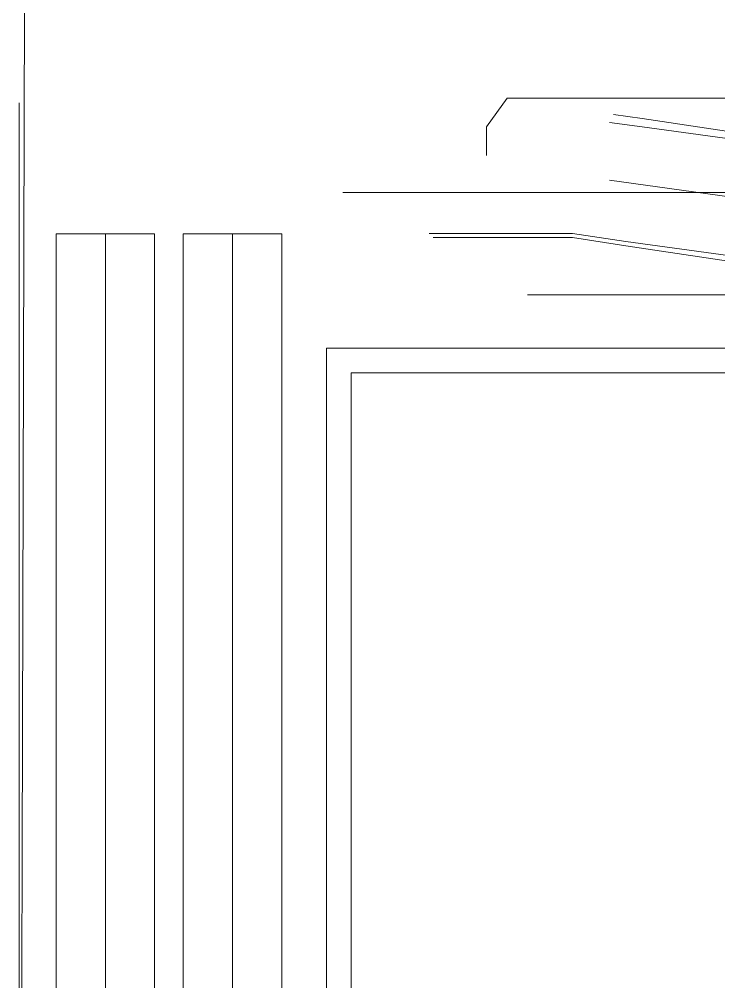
# Model space of a CAD drawing. Header units: millimetres. Extents: x -14819 to 43195, y -10328 to 20814.
# Drawn here: x 17802.6 to 17872.6, y 3873.6 to 3970 of the extents above; entities that cross this region are included whole.
import ezdxf

# ---------------------------------------------------------------- set-up
doc = ezdxf.new("R2010")
doc.units = ezdxf.units.MM
doc.layers.add('PDF _Géométrie', color=7, linetype='Continuous', true_color=0x231f20)

msp = doc.modelspace()

# ---------------------------------------------------------------- linework, layer by layer
at = {"layer": 'PDF _Géométrie', "color": 0, "lineweight": 0}
for points in [[(17802.55, 3777.223), (17803.111, 3983.653)], [(17802.55, 3777.223), (17802.55, 3961.608)], [(17806.241, 3798.988), (17811.175, 3798.988), (17811.175, 3948.468), (17806.241, 3948.468)], [(17806.241, 3798.988), (17811.175, 3798.988), (17811.175, 3948.468), (17806.241, 3948.468)], [(17811.175, 3798.988), (17816.097, 3798.988), (17816.097, 3948.468), (17811.175, 3948.468)], [(17811.175, 3798.988), (17816.097, 3798.988), (17816.097, 3948.468), (17811.175, 3948.468)], [(17818.974, 3798.988), (17823.902, 3798.988), (17823.902, 3948.468), (17818.974, 3948.468)], [(17818.974, 3798.988), (17823.902, 3798.988), (17823.902, 3948.468), (17818.974, 3948.468)], [(17823.902, 3798.988), (17828.83, 3798.988), (17828.83, 3948.468), (17823.902, 3948.468)], [(17823.902, 3798.988), (17828.83, 3798.988), (17828.83, 3948.468), (17823.902, 3948.468)]]:
    msp.add_lwpolyline(points, close=True, dxfattribs=at)
for points in [[(17909.702, 3959.209), (17906.006, 3962.08), (17851.394, 3962.08), (17849.337, 3959.209), (17849.337, 3956.332)], [(17909.702, 3959.209), (17906.006, 3962.08), (17851.394, 3962.08), (17849.337, 3959.209), (17849.337, 3956.332)], [(17862.07, 3960.435), (17864.941, 3960.022), (17897.794, 3955.1)], [(17862.07, 3960.435), (17864.941, 3960.022), (17897.794, 3955.1)], [(17861.652, 3959.616), (17864.941, 3959.209), (17897.794, 3954.687)], [(17861.652, 3959.616), (17864.941, 3959.209), (17897.794, 3954.687)], [(17896.969, 3948.94), (17861.652, 3953.868)], [(17896.969, 3948.94), (17861.652, 3953.868)], [(17923.662, 3952.636), (17834.965, 3952.636)], [(17923.662, 3952.636), (17834.965, 3952.636)], [(17846.053, 3952.636), (17912.166, 3952.636)], [(17846.053, 3952.636), (17912.166, 3952.636)], [(17896.149, 3942.367), (17863.302, 3947.295), (17857.961, 3948.114), (17843.996, 3948.114)], [(17896.149, 3942.367), (17863.302, 3947.295), (17857.961, 3948.114), (17843.996, 3948.114)], [(17853.446, 3942.367), (17903.542, 3942.367)], [(17853.446, 3942.367), (17903.542, 3942.367)], [(17981.156, 3910.333), (17981.156, 3796.176), (17833.32, 3796.176), (17833.32, 3937.032), (17981.156, 3937.032), (17981.156, 3910.333)], [(17981.156, 3798.64), (17835.784, 3798.64), (17835.784, 3934.562), (17981.156, 3934.562)], [(17981.156, 3798.64), (17835.784, 3798.64), (17835.784, 3934.562), (17981.156, 3934.562)]]:
    msp.add_lwpolyline(points, dxfattribs=at)
msp.add_lwpolyline([(17843.584, 3948.527), (17857.961, 3948.527), (17863.302, 3947.702), (17896.213, 3943.198, 0.414143), (17897.381, 3944.006), (17898.619, 3953.455)], format="xyb", dxfattribs=at)
msp.add_lwpolyline([(17843.584, 3948.527), (17857.961, 3948.527), (17863.302, 3947.702), (17896.213, 3943.198, 0.414143), (17897.381, 3944.006), (17898.619, 3953.455)], format="xyb", dxfattribs=at)

doc.saveas('drawing.dxf')
